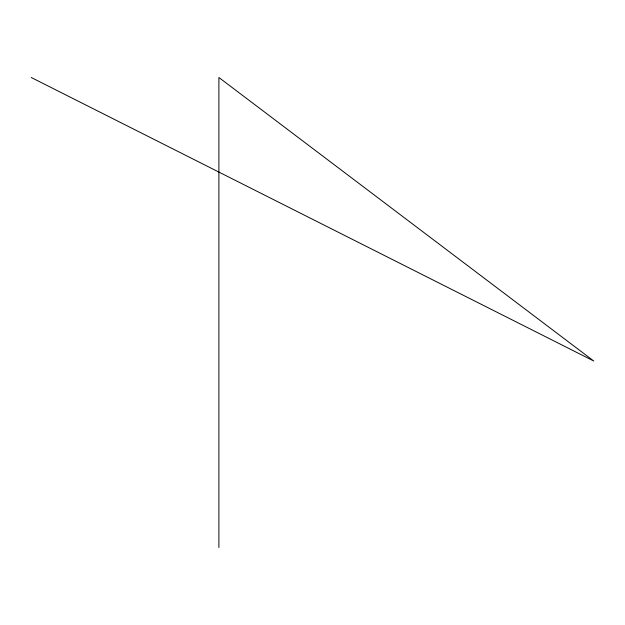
<?xml version="1.0" encoding="UTF-8"?>
<svg xmlns="http://www.w3.org/2000/svg" width="625" height="625" viewBox="0 0 625 625"><rect width="100%" height="100%" fill="white"/><g stroke="black" fill="none" stroke-linecap="round" stroke-linejoin="round"><path stroke-width="0.94" d="M31.25 77.5L593.75 361.008L218.891 77.5L218.891 547.5"/></g></svg>
